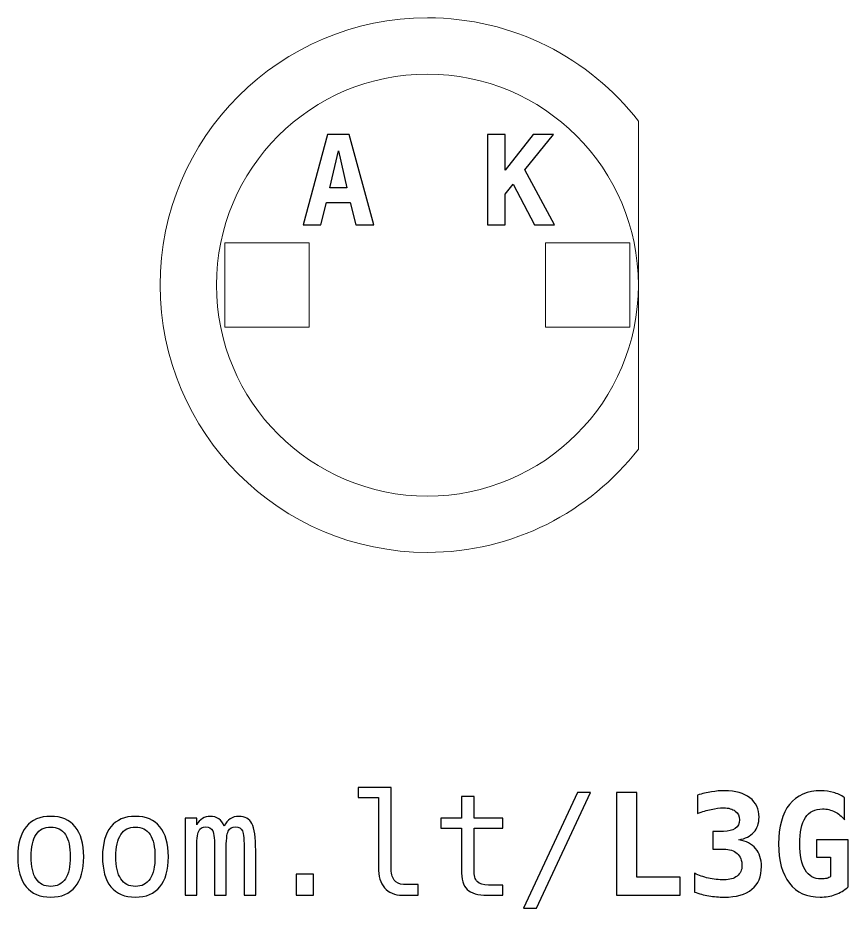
# Model space of a CAD drawing. Header units: centimetres. Extents: x -10.94 to -10.06, y -15.29 to -14.2.
# Drawn here: x -10.791 to -10.201, y -15.293 to -14.66 of the extents above; entities that cross this region are included whole.
import ezdxf

# ---------------------------------------------------------------- set-up
doc = ezdxf.new("R2010")
doc.units = ezdxf.units.CM
doc.header["$MEASUREMENT"] = 0
doc.layers.add('Layer 1', color=7, linetype='Continuous')

msp = doc.modelspace()

# ---------------------------------------------------------------- linework, layer by layer
at = {"layer": 'Layer 1', "color": 7, "lineweight": 20}
for points in [[(-10.644, -14.88), (-10.584, -14.88), (-10.584, -14.82), (-10.644, -14.82), (-10.644, -14.88)], [(-10.416, -14.88), (-10.356, -14.88), (-10.356, -14.82), (-10.416, -14.82), (-10.416, -14.88)]]:
    msp.add_lwpolyline(points, close=True, dxfattribs=at)
at = {"layer": 'Layer 1', "color": 250, "lineweight": 20}
msp.add_ellipse((-10.5, -14.85), major_axis=(0, 0.15), ratio=1, dxfattribs=at)
msp.add_open_spline([(-10.5, -14.66), (-10.43903, -14.66), (-10.38477, -14.68873), (-10.35, -14.73339), (-10.35, -14.73339), (-10.35, -14.73339), (-10.35, -14.96661), (-10.35, -14.96661), (-10.35, -14.96661), (-10.38477, -15.01127), (-10.43903, -15.04), (-10.5, -15.04), (-10.5, -15.04), (-10.60492, -15.04), (-10.69, -14.95492), (-10.69, -14.85), (-10.69, -14.85), (-10.69, -14.74508), (-10.60492, -14.66), (-10.5, -14.66)], degree=3, knots=[0, 0, 0, 0, 0.2, 0.2, 0.2, 0.2, 0.4, 0.4, 0.4, 0.4, 0.6, 0.6, 0.6, 0.6, 0.8, 0.8, 0.8, 0.8, 1, 1, 1, 1], dxfattribs=at)
at = {"layer": 'Layer 1', "color": 250}
for points, knots in [([(-10.57106, -14.74284), (-10.57106, -14.74284), (-10.55552, -14.74284), (-10.55552, -14.74284), (-10.55552, -14.74284), (-10.55552, -14.74284), (-10.53816, -14.80713), (-10.53816, -14.80713), (-10.53816, -14.80713), (-10.53816, -14.80713), (-10.55086, -14.80713), (-10.55086, -14.80713), (-10.55086, -14.80713), (-10.55086, -14.80713), (-10.55483, -14.79124), (-10.55483, -14.79124), (-10.55483, -14.79124), (-10.55483, -14.79124), (-10.57183, -14.79124), (-10.57183, -14.79124), (-10.57183, -14.79124), (-10.57183, -14.79124), (-10.57571, -14.80713), (-10.57571, -14.80713), (-10.57571, -14.80713), (-10.57571, -14.80713), (-10.58841, -14.80713), (-10.58841, -14.80713), (-10.58841, -14.80713), (-10.58841, -14.80713), (-10.57106, -14.74284), (-10.57106, -14.74284)], [0, 0, 0, 0, 0.125, 0.125, 0.125, 0.125, 0.25, 0.25, 0.25, 0.25, 0.375, 0.375, 0.375, 0.375, 0.5, 0.5, 0.5, 0.5, 0.625, 0.625, 0.625, 0.625, 0.75, 0.75, 0.75, 0.75, 0.875, 0.875, 0.875, 0.875, 1, 1, 1, 1]), ([(-10.45734, -14.74284), (-10.45734, -14.74284), (-10.44464, -14.74284), (-10.44464, -14.74284), (-10.44464, -14.74284), (-10.44464, -14.74284), (-10.44464, -14.76824), (-10.44464, -14.76824), (-10.44464, -14.76824), (-10.44464, -14.76824), (-10.42474, -14.74284), (-10.42474, -14.74284), (-10.42474, -14.74284), (-10.42474, -14.74284), (-10.41036, -14.74284), (-10.41036, -14.74284), (-10.41036, -14.74284), (-10.41036, -14.74284), (-10.43065, -14.76816), (-10.43065, -14.76816), (-10.43065, -14.76816), (-10.43065, -14.76816), (-10.40963, -14.80713), (-10.40963, -14.80713), (-10.40963, -14.80713), (-10.40963, -14.80713), (-10.42375, -14.80713), (-10.42375, -14.80713), (-10.42375, -14.80713), (-10.42375, -14.80713), (-10.43899, -14.77819), (-10.43899, -14.77819), (-10.43899, -14.77819), (-10.43899, -14.77819), (-10.44464, -14.78535), (-10.44464, -14.78535), (-10.44464, -14.78535), (-10.44464, -14.78535), (-10.44464, -14.80713), (-10.44464, -14.80713), (-10.44464, -14.80713), (-10.44464, -14.80713), (-10.45734, -14.80713), (-10.45734, -14.80713), (-10.45734, -14.80713), (-10.45734, -14.80713), (-10.45734, -14.74284), (-10.45734, -14.74284)], [0, 0, 0, 0, 0.083333, 0.083333, 0.083333, 0.083333, 0.166667, 0.166667, 0.166667, 0.166667, 0.25, 0.25, 0.25, 0.25, 0.333333, 0.333333, 0.333333, 0.333333, 0.416667, 0.416667, 0.416667, 0.416667, 0.5, 0.5, 0.5, 0.5, 0.583333, 0.583333, 0.583333, 0.583333, 0.666667, 0.666667, 0.666667, 0.666667, 0.75, 0.75, 0.75, 0.75, 0.833333, 0.833333, 0.833333, 0.833333, 0.916667, 0.916667, 0.916667, 0.916667, 1, 1, 1, 1]), ([(-10.56331, -14.75447), (-10.56331, -14.75447), (-10.56929, -14.78078), (-10.56929, -14.78078), (-10.56929, -14.78078), (-10.56929, -14.78078), (-10.55728, -14.78078), (-10.55728, -14.78078), (-10.55728, -14.78078), (-10.55728, -14.78078), (-10.56331, -14.75447), (-10.56331, -14.75447)], [0, 0, 0, 0, 0.333333, 0.333333, 0.333333, 0.333333, 0.666667, 0.666667, 0.666667, 0.666667, 1, 1, 1, 1]), ([(-10.52587, -15.2638), (-10.52587, -15.26784), (-10.52513, -15.27087), (-10.52365, -15.27292), (-10.52365, -15.27292), (-10.52217, -15.27497), (-10.51998, -15.276), (-10.51708, -15.276), (-10.51708, -15.276), (-10.51708, -15.276), (-10.50658, -15.276), (-10.50658, -15.276), (-10.50658, -15.276), (-10.50658, -15.276), (-10.50658, -15.28362), (-10.50658, -15.28362), (-10.50658, -15.28362), (-10.50658, -15.28362), (-10.51795, -15.28362), (-10.51795, -15.28362), (-10.51795, -15.28362), (-10.52333, -15.28362), (-10.52748, -15.28189), (-10.53043, -15.27844), (-10.53043, -15.27844), (-10.53338, -15.27499), (-10.53485, -15.2701), (-10.53485, -15.2638), (-10.53485, -15.2638), (-10.53485, -15.2638), (-10.53485, -15.21413), (-10.53485, -15.21413), (-10.53485, -15.21413), (-10.53485, -15.21413), (-10.54925, -15.21413), (-10.54925, -15.21413), (-10.54925, -15.21413), (-10.54925, -15.21413), (-10.54925, -15.2071), (-10.54925, -15.2071), (-10.54925, -15.2071), (-10.54925, -15.2071), (-10.52587, -15.2071), (-10.52587, -15.2071), (-10.52587, -15.2071), (-10.52587, -15.2071), (-10.52587, -15.2638), (-10.52587, -15.2638)], [0, 0, 0, 0, 0.083333, 0.083333, 0.083333, 0.083333, 0.166667, 0.166667, 0.166667, 0.166667, 0.25, 0.25, 0.25, 0.25, 0.333333, 0.333333, 0.333333, 0.333333, 0.416667, 0.416667, 0.416667, 0.416667, 0.5, 0.5, 0.5, 0.5, 0.583333, 0.583333, 0.583333, 0.583333, 0.666667, 0.666667, 0.666667, 0.666667, 0.75, 0.75, 0.75, 0.75, 0.833333, 0.833333, 0.833333, 0.833333, 0.916667, 0.916667, 0.916667, 0.916667, 1, 1, 1, 1]), ([(-10.46687, -15.2134), (-10.46687, -15.2134), (-10.46687, -15.22893), (-10.46687, -15.22893), (-10.46687, -15.22893), (-10.46687, -15.22893), (-10.44645, -15.22893), (-10.44645, -15.22893), (-10.44645, -15.22893), (-10.44645, -15.22893), (-10.44645, -15.23592), (-10.44645, -15.23592), (-10.44645, -15.23592), (-10.44645, -15.23592), (-10.46687, -15.23592), (-10.46687, -15.23592), (-10.46687, -15.23592), (-10.46687, -15.23592), (-10.46687, -15.2656), (-10.46687, -15.2656), (-10.46687, -15.2656), (-10.46687, -15.26964), (-10.46611, -15.27245), (-10.46457, -15.27404), (-10.46457, -15.27404), (-10.46304, -15.27564), (-10.46037, -15.27644), (-10.45657, -15.27644), (-10.45657, -15.27644), (-10.45657, -15.27644), (-10.44645, -15.27644), (-10.44645, -15.27644), (-10.44645, -15.27644), (-10.44645, -15.27644), (-10.44645, -15.28362), (-10.44645, -15.28362), (-10.44645, -15.28362), (-10.44645, -15.28362), (-10.45744, -15.28362), (-10.45744, -15.28362), (-10.45744, -15.28362), (-10.46419, -15.28362), (-10.46894, -15.28227), (-10.47171, -15.27957), (-10.47171, -15.27957), (-10.47447, -15.27687), (-10.47586, -15.2722), (-10.47586, -15.2656), (-10.47586, -15.2656), (-10.47586, -15.2656), (-10.47586, -15.23592), (-10.47586, -15.23592), (-10.47586, -15.23592), (-10.47586, -15.23592), (-10.49046, -15.23592), (-10.49046, -15.23592), (-10.49046, -15.23592), (-10.49046, -15.23592), (-10.49046, -15.22893), (-10.49046, -15.22893), (-10.49046, -15.22893), (-10.49046, -15.22893), (-10.47586, -15.22893), (-10.47586, -15.22893), (-10.47586, -15.22893), (-10.47586, -15.22893), (-10.47586, -15.2134), (-10.47586, -15.2134), (-10.47586, -15.2134), (-10.47586, -15.2134), (-10.46687, -15.2134), (-10.46687, -15.2134)], [0, 0, 0, 0, 0.055556, 0.055556, 0.055556, 0.055556, 0.111111, 0.111111, 0.111111, 0.111111, 0.166667, 0.166667, 0.166667, 0.166667, 0.222222, 0.222222, 0.222222, 0.222222, 0.277778, 0.277778, 0.277778, 0.277778, 0.333333, 0.333333, 0.333333, 0.333333, 0.388889, 0.388889, 0.388889, 0.388889, 0.444444, 0.444444, 0.444444, 0.444444, 0.5, 0.5, 0.5, 0.5, 0.555556, 0.555556, 0.555556, 0.555556, 0.611111, 0.611111, 0.611111, 0.611111, 0.666667, 0.666667, 0.666667, 0.666667, 0.722222, 0.722222, 0.722222, 0.722222, 0.777778, 0.777778, 0.777778, 0.777778, 0.833333, 0.833333, 0.833333, 0.833333, 0.888889, 0.888889, 0.888889, 0.888889, 0.944444, 0.944444, 0.944444, 0.944444, 1, 1, 1, 1]), ([(-10.39323, -15.21071), (-10.39323, -15.21071), (-10.38394, -15.21071), (-10.38394, -15.21071), (-10.38394, -15.21071), (-10.38394, -15.21071), (-10.42233, -15.2929), (-10.42233, -15.2929), (-10.42233, -15.2929), (-10.42233, -15.2929), (-10.43167, -15.2929), (-10.43167, -15.2929), (-10.43167, -15.2929), (-10.43167, -15.2929), (-10.39323, -15.21071), (-10.39323, -15.21071)], [0, 0, 0, 0, 0.25, 0.25, 0.25, 0.25, 0.5, 0.5, 0.5, 0.5, 0.75, 0.75, 0.75, 0.75, 1, 1, 1, 1]), ([(-10.36546, -15.28362), (-10.36546, -15.28362), (-10.36546, -15.21071), (-10.36546, -15.21071), (-10.36546, -15.21071), (-10.36546, -15.21071), (-10.35105, -15.21071), (-10.35105, -15.21071), (-10.35105, -15.21071), (-10.35105, -15.21071), (-10.35105, -15.27092), (-10.35105, -15.27092), (-10.35105, -15.27092), (-10.35105, -15.27092), (-10.32023, -15.27092), (-10.32023, -15.27092), (-10.32023, -15.27092), (-10.32023, -15.27092), (-10.32023, -15.28362), (-10.32023, -15.28362), (-10.32023, -15.28362), (-10.32023, -15.28362), (-10.36546, -15.28362), (-10.36546, -15.28362)], [0, 0, 0, 0, 0.166667, 0.166667, 0.166667, 0.166667, 0.333333, 0.333333, 0.333333, 0.333333, 0.5, 0.5, 0.5, 0.5, 0.666667, 0.666667, 0.666667, 0.666667, 0.833333, 0.833333, 0.833333, 0.833333, 1, 1, 1, 1]), ([(-10.28943, -15.251), (-10.28943, -15.251), (-10.29714, -15.251), (-10.29714, -15.251), (-10.29714, -15.251), (-10.29714, -15.251), (-10.29714, -15.2383), (-10.29714, -15.2383), (-10.29714, -15.2383), (-10.29714, -15.2383), (-10.28943, -15.2383), (-10.28943, -15.2383), (-10.28943, -15.2383), (-10.28586, -15.2383), (-10.28308, -15.2376), (-10.28111, -15.23618), (-10.28111, -15.23618), (-10.27914, -15.23477), (-10.27816, -15.23276), (-10.27816, -15.2302), (-10.27816, -15.2302), (-10.27816, -15.2275), (-10.27914, -15.22538), (-10.28111, -15.22386), (-10.28111, -15.22386), (-10.28308, -15.22235), (-10.28586, -15.2216), (-10.28943, -15.2216), (-10.28943, -15.2216), (-10.29216, -15.2216), (-10.29509, -15.22195), (-10.29821, -15.22263), (-10.29821, -15.22263), (-10.30135, -15.22331), (-10.30458, -15.22431), (-10.30793, -15.22561), (-10.30793, -15.22561), (-10.30793, -15.22561), (-10.30793, -15.21253), (-10.30793, -15.21253), (-10.30793, -15.21253), (-10.30458, -15.21151), (-10.30128, -15.21075), (-10.29803, -15.2102), (-10.29803, -15.2102), (-10.29476, -15.20966), (-10.29164, -15.2094), (-10.28864, -15.2094), (-10.28864, -15.2094), (-10.28096, -15.2094), (-10.27498, -15.21108), (-10.27069, -15.21443), (-10.27069, -15.21443), (-10.26639, -15.21778), (-10.26424, -15.2224), (-10.26424, -15.2283), (-10.26424, -15.2283), (-10.26424, -15.23261), (-10.26547, -15.23617), (-10.26796, -15.23892), (-10.26796, -15.23892), (-10.27043, -15.24167), (-10.27396, -15.24347), (-10.27854, -15.2443), (-10.27854, -15.2443), (-10.27334, -15.24522), (-10.26936, -15.2473), (-10.26663, -15.25053), (-10.26663, -15.25053), (-10.26389, -15.25377), (-10.26252, -15.25803), (-10.26252, -15.2633), (-10.26252, -15.2633), (-10.26252, -15.27037), (-10.26479, -15.27575), (-10.26931, -15.27947), (-10.26931, -15.27947), (-10.27384, -15.28319), (-10.28041, -15.28504), (-10.28904, -15.28504), (-10.28904, -15.28504), (-10.29271, -15.28504), (-10.29633, -15.28472), (-10.2999, -15.2841), (-10.2999, -15.2841), (-10.30346, -15.28349), (-10.30688, -15.28259), (-10.31013, -15.28142), (-10.31013, -15.28142), (-10.31013, -15.28142), (-10.31013, -15.26804), (-10.31013, -15.26804), (-10.31013, -15.26804), (-10.30706, -15.26957), (-10.30376, -15.27074), (-10.30021, -15.27154), (-10.30021, -15.27154), (-10.29668, -15.27234), (-10.29294, -15.27274), (-10.28904, -15.27274), (-10.28904, -15.27274), (-10.28513, -15.27274), (-10.28204, -15.27184), (-10.27976, -15.27002), (-10.27976, -15.27002), (-10.27748, -15.26822), (-10.27634, -15.26578), (-10.27634, -15.26272), (-10.27634, -15.26272), (-10.27634, -15.25898), (-10.27748, -15.25608), (-10.27976, -15.25405), (-10.27976, -15.25405), (-10.28204, -15.25202), (-10.28526, -15.251), (-10.28943, -15.251)], [0, 0, 0, 0, 0.034483, 0.034483, 0.034483, 0.034483, 0.068966, 0.068966, 0.068966, 0.068966, 0.103448, 0.103448, 0.103448, 0.103448, 0.137931, 0.137931, 0.137931, 0.137931, 0.172414, 0.172414, 0.172414, 0.172414, 0.206897, 0.206897, 0.206897, 0.206897, 0.241379, 0.241379, 0.241379, 0.241379, 0.275862, 0.275862, 0.275862, 0.275862, 0.310345, 0.310345, 0.310345, 0.310345, 0.344828, 0.344828, 0.344828, 0.344828, 0.37931, 0.37931, 0.37931, 0.37931, 0.413793, 0.413793, 0.413793, 0.413793, 0.448276, 0.448276, 0.448276, 0.448276, 0.482759, 0.482759, 0.482759, 0.482759, 0.517241, 0.517241, 0.517241, 0.517241, 0.551724, 0.551724, 0.551724, 0.551724, 0.586207, 0.586207, 0.586207, 0.586207, 0.62069, 0.62069, 0.62069, 0.62069, 0.655172, 0.655172, 0.655172, 0.655172, 0.689655, 0.689655, 0.689655, 0.689655, 0.724138, 0.724138, 0.724138, 0.724138, 0.758621, 0.758621, 0.758621, 0.758621, 0.793103, 0.793103, 0.793103, 0.793103, 0.827586, 0.827586, 0.827586, 0.827586, 0.862069, 0.862069, 0.862069, 0.862069, 0.896552, 0.896552, 0.896552, 0.896552, 0.931034, 0.931034, 0.931034, 0.931034, 0.965517, 0.965517, 0.965517, 0.965517, 1, 1, 1, 1]), ([(-10.21343, -15.27044), (-10.21343, -15.27044), (-10.21343, -15.25653), (-10.21343, -15.25653), (-10.21343, -15.25653), (-10.21343, -15.25653), (-10.2233, -15.25653), (-10.2233, -15.25653), (-10.2233, -15.25653), (-10.2233, -15.25653), (-10.2233, -15.24442), (-10.2233, -15.24442), (-10.2233, -15.24442), (-10.2233, -15.24442), (-10.20083, -15.24442), (-10.20083, -15.24442), (-10.20083, -15.24442), (-10.20083, -15.24442), (-10.20083, -15.27782), (-10.20083, -15.27782), (-10.20083, -15.27782), (-10.2036, -15.28019), (-10.20665, -15.28199), (-10.20998, -15.2832), (-10.20998, -15.2832), (-10.21333, -15.28442), (-10.2169, -15.28504), (-10.2207, -15.28504), (-10.2207, -15.28504), (-10.23015, -15.28504), (-10.23743, -15.28175), (-10.24259, -15.2752), (-10.24259, -15.2752), (-10.24774, -15.26864), (-10.2503, -15.25932), (-10.2503, -15.24723), (-10.2503, -15.24723), (-10.2503, -15.23497), (-10.2477, -15.2256), (-10.24252, -15.21911), (-10.24252, -15.21911), (-10.23732, -15.21263), (-10.22982, -15.2094), (-10.22002, -15.2094), (-10.22002, -15.2094), (-10.21708, -15.2094), (-10.21422, -15.20981), (-10.21138, -15.21065), (-10.21138, -15.21065), (-10.20855, -15.21146), (-10.20588, -15.21266), (-10.20341, -15.21423), (-10.20341, -15.21423), (-10.20341, -15.21423), (-10.20341, -15.2302), (-10.20341, -15.2302), (-10.20341, -15.2302), (-10.20543, -15.2276), (-10.20775, -15.22563), (-10.21038, -15.22431), (-10.21038, -15.22431), (-10.213, -15.223), (-10.21587, -15.22233), (-10.219, -15.22233), (-10.219, -15.22233), (-10.22447, -15.22233), (-10.22857, -15.2244), (-10.23127, -15.22851), (-10.23127, -15.22851), (-10.23397, -15.23263), (-10.23532, -15.23887), (-10.23532, -15.24723), (-10.23532, -15.24723), (-10.23532, -15.25535), (-10.23402, -15.26152), (-10.23142, -15.26575), (-10.23142, -15.26575), (-10.2288, -15.26999), (-10.22502, -15.2721), (-10.22003, -15.2721), (-10.22003, -15.2721), (-10.21853, -15.2721), (-10.21723, -15.27197), (-10.21612, -15.27169), (-10.21612, -15.27169), (-10.21502, -15.27142), (-10.21412, -15.271), (-10.21343, -15.27044)], [0, 0, 0, 0, 0.045455, 0.045455, 0.045455, 0.045455, 0.090909, 0.090909, 0.090909, 0.090909, 0.136364, 0.136364, 0.136364, 0.136364, 0.181818, 0.181818, 0.181818, 0.181818, 0.227273, 0.227273, 0.227273, 0.227273, 0.272727, 0.272727, 0.272727, 0.272727, 0.318182, 0.318182, 0.318182, 0.318182, 0.363636, 0.363636, 0.363636, 0.363636, 0.409091, 0.409091, 0.409091, 0.409091, 0.454545, 0.454545, 0.454545, 0.454545, 0.5, 0.5, 0.5, 0.5, 0.545455, 0.545455, 0.545455, 0.545455, 0.590909, 0.590909, 0.590909, 0.590909, 0.636364, 0.636364, 0.636364, 0.636364, 0.681818, 0.681818, 0.681818, 0.681818, 0.727273, 0.727273, 0.727273, 0.727273, 0.772727, 0.772727, 0.772727, 0.772727, 0.818182, 0.818182, 0.818182, 0.818182, 0.863636, 0.863636, 0.863636, 0.863636, 0.909091, 0.909091, 0.909091, 0.909091, 0.954545, 0.954545, 0.954545, 0.954545, 1, 1, 1, 1]), ([(-10.76782, -15.22761), (-10.76024, -15.22761), (-10.75444, -15.23006), (-10.75042, -15.23498), (-10.75042, -15.23498), (-10.7464, -15.2399), (-10.74439, -15.24702), (-10.74439, -15.25632), (-10.74439, -15.25632), (-10.74439, -15.26567), (-10.74639, -15.27279), (-10.75039, -15.27769), (-10.75039, -15.27769), (-10.75441, -15.28259), (-10.76021, -15.28504), (-10.76782, -15.28504), (-10.76782, -15.28504), (-10.77542, -15.28504), (-10.78121, -15.28259), (-10.78523, -15.27769), (-10.78523, -15.27769), (-10.78923, -15.27279), (-10.79123, -15.26567), (-10.79123, -15.25632), (-10.79123, -15.25632), (-10.79123, -15.24702), (-10.78923, -15.2399), (-10.78523, -15.23498), (-10.78523, -15.23498), (-10.78121, -15.23006), (-10.77542, -15.22761), (-10.76782, -15.22761)], [0, 0, 0, 0, 0.125, 0.125, 0.125, 0.125, 0.25, 0.25, 0.25, 0.25, 0.375, 0.375, 0.375, 0.375, 0.5, 0.5, 0.5, 0.5, 0.625, 0.625, 0.625, 0.625, 0.75, 0.75, 0.75, 0.75, 0.875, 0.875, 0.875, 0.875, 1, 1, 1, 1]), ([(-10.70761, -15.22761), (-10.70003, -15.22761), (-10.69423, -15.23006), (-10.69021, -15.23498), (-10.69021, -15.23498), (-10.68619, -15.2399), (-10.68418, -15.24702), (-10.68418, -15.25632), (-10.68418, -15.25632), (-10.68418, -15.26567), (-10.68618, -15.27279), (-10.69018, -15.27769), (-10.69018, -15.27769), (-10.6942, -15.28259), (-10.7, -15.28504), (-10.70761, -15.28504), (-10.70761, -15.28504), (-10.71521, -15.28504), (-10.721, -15.28259), (-10.72502, -15.27769), (-10.72502, -15.27769), (-10.72902, -15.27279), (-10.73102, -15.26567), (-10.73102, -15.25632), (-10.73102, -15.25632), (-10.73102, -15.24702), (-10.72902, -15.2399), (-10.72502, -15.23498), (-10.72502, -15.23498), (-10.721, -15.23006), (-10.71521, -15.22761), (-10.70761, -15.22761)], [0, 0, 0, 0, 0.125, 0.125, 0.125, 0.125, 0.25, 0.25, 0.25, 0.25, 0.375, 0.375, 0.375, 0.375, 0.5, 0.5, 0.5, 0.5, 0.625, 0.625, 0.625, 0.625, 0.75, 0.75, 0.75, 0.75, 0.875, 0.875, 0.875, 0.875, 1, 1, 1, 1]), ([(-10.64449, -15.2345), (-10.64339, -15.23215), (-10.64197, -15.23041), (-10.64025, -15.2293), (-10.64025, -15.2293), (-10.63855, -15.22818), (-10.63649, -15.22761), (-10.63409, -15.22761), (-10.63409, -15.22761), (-10.62969, -15.22761), (-10.62658, -15.22931), (-10.62478, -15.23271), (-10.62478, -15.23271), (-10.62297, -15.23612), (-10.62207, -15.24252), (-10.62207, -15.25193), (-10.62207, -15.25193), (-10.62207, -15.25193), (-10.62207, -15.28362), (-10.62207, -15.28362), (-10.62207, -15.28362), (-10.62207, -15.28362), (-10.63027, -15.28362), (-10.63027, -15.28362), (-10.63027, -15.28362), (-10.63027, -15.28362), (-10.63027, -15.25232), (-10.63027, -15.25232), (-10.63027, -15.25232), (-10.63027, -15.2446), (-10.6307, -15.23982), (-10.63157, -15.23793), (-10.63157, -15.23793), (-10.63242, -15.23607), (-10.634, -15.23513), (-10.63629, -15.23513), (-10.63629, -15.23513), (-10.63889, -15.23513), (-10.64067, -15.23613), (-10.64164, -15.23813), (-10.64164, -15.23813), (-10.64259, -15.24013), (-10.64307, -15.24487), (-10.64307, -15.25232), (-10.64307, -15.25232), (-10.64307, -15.25232), (-10.64307, -15.28362), (-10.64307, -15.28362), (-10.64307, -15.28362), (-10.64307, -15.28362), (-10.65127, -15.28362), (-10.65127, -15.28362), (-10.65127, -15.28362), (-10.65127, -15.28362), (-10.65127, -15.25232), (-10.65127, -15.25232), (-10.65127, -15.25232), (-10.65127, -15.2445), (-10.65174, -15.23968), (-10.65267, -15.23787), (-10.65267, -15.23787), (-10.65359, -15.23605), (-10.65525, -15.23513), (-10.65767, -15.23513), (-10.65767, -15.23513), (-10.66005, -15.23513), (-10.66171, -15.23613), (-10.66262, -15.23813), (-10.66262, -15.23813), (-10.66356, -15.24013), (-10.66402, -15.24487), (-10.66402, -15.25232), (-10.66402, -15.25232), (-10.66402, -15.25232), (-10.66402, -15.28362), (-10.66402, -15.28362), (-10.66402, -15.28362), (-10.66402, -15.28362), (-10.67217, -15.28362), (-10.67217, -15.28362), (-10.67217, -15.28362), (-10.67217, -15.28362), (-10.67217, -15.22893), (-10.67217, -15.22893), (-10.67217, -15.22893), (-10.67217, -15.22893), (-10.66402, -15.22893), (-10.66402, -15.22893), (-10.66402, -15.22893), (-10.66402, -15.22893), (-10.66402, -15.23361), (-10.66402, -15.23361), (-10.66402, -15.23361), (-10.66296, -15.23166), (-10.66161, -15.23018), (-10.65999, -15.22915), (-10.65999, -15.22915), (-10.65839, -15.22813), (-10.65655, -15.22761), (-10.6545, -15.22761), (-10.6545, -15.22761), (-10.65202, -15.22761), (-10.64997, -15.22818), (-10.64832, -15.22931), (-10.64832, -15.22931), (-10.64667, -15.23046), (-10.6454, -15.23218), (-10.64449, -15.2345)], [0, 0, 0, 0, 0.037037, 0.037037, 0.037037, 0.037037, 0.074074, 0.074074, 0.074074, 0.074074, 0.111111, 0.111111, 0.111111, 0.111111, 0.148148, 0.148148, 0.148148, 0.148148, 0.185185, 0.185185, 0.185185, 0.185185, 0.222222, 0.222222, 0.222222, 0.222222, 0.259259, 0.259259, 0.259259, 0.259259, 0.296296, 0.296296, 0.296296, 0.296296, 0.333333, 0.333333, 0.333333, 0.333333, 0.37037, 0.37037, 0.37037, 0.37037, 0.407407, 0.407407, 0.407407, 0.407407, 0.444444, 0.444444, 0.444444, 0.444444, 0.481481, 0.481481, 0.481481, 0.481481, 0.518519, 0.518519, 0.518519, 0.518519, 0.555556, 0.555556, 0.555556, 0.555556, 0.592593, 0.592593, 0.592593, 0.592593, 0.62963, 0.62963, 0.62963, 0.62963, 0.666667, 0.666667, 0.666667, 0.666667, 0.703704, 0.703704, 0.703704, 0.703704, 0.740741, 0.740741, 0.740741, 0.740741, 0.777778, 0.777778, 0.777778, 0.777778, 0.814815, 0.814815, 0.814815, 0.814815, 0.851852, 0.851852, 0.851852, 0.851852, 0.888889, 0.888889, 0.888889, 0.888889, 0.925926, 0.925926, 0.925926, 0.925926, 0.962963, 0.962963, 0.962963, 0.962963, 1, 1, 1, 1]), ([(-10.76782, -15.23523), (-10.77239, -15.23523), (-10.77584, -15.237), (-10.77819, -15.24055), (-10.77819, -15.24055), (-10.78054, -15.2441), (-10.78171, -15.24937), (-10.78171, -15.25632), (-10.78171, -15.25632), (-10.78171, -15.26325), (-10.78054, -15.2685), (-10.77819, -15.27207), (-10.77819, -15.27207), (-10.77584, -15.27564), (-10.77239, -15.27742), (-10.76782, -15.27742), (-10.76782, -15.27742), (-10.76324, -15.27742), (-10.75977, -15.27564), (-10.75742, -15.27207), (-10.75742, -15.27207), (-10.75507, -15.2685), (-10.75391, -15.26325), (-10.75391, -15.25632), (-10.75391, -15.25632), (-10.75391, -15.24937), (-10.75507, -15.2441), (-10.75742, -15.24055), (-10.75742, -15.24055), (-10.75977, -15.237), (-10.76324, -15.23523), (-10.76782, -15.23523)], [0, 0, 0, 0, 0.125, 0.125, 0.125, 0.125, 0.25, 0.25, 0.25, 0.25, 0.375, 0.375, 0.375, 0.375, 0.5, 0.5, 0.5, 0.5, 0.625, 0.625, 0.625, 0.625, 0.75, 0.75, 0.75, 0.75, 0.875, 0.875, 0.875, 0.875, 1, 1, 1, 1]), ([(-10.70761, -15.23523), (-10.71218, -15.23523), (-10.71563, -15.237), (-10.71798, -15.24055), (-10.71798, -15.24055), (-10.72033, -15.2441), (-10.7215, -15.24937), (-10.7215, -15.25632), (-10.7215, -15.25632), (-10.7215, -15.26325), (-10.72033, -15.2685), (-10.71798, -15.27207), (-10.71798, -15.27207), (-10.71563, -15.27564), (-10.71218, -15.27742), (-10.70761, -15.27742), (-10.70761, -15.27742), (-10.70303, -15.27742), (-10.69956, -15.27564), (-10.69721, -15.27207), (-10.69721, -15.27207), (-10.69486, -15.2685), (-10.6937, -15.26325), (-10.6937, -15.25632), (-10.6937, -15.25632), (-10.6937, -15.24937), (-10.69486, -15.2441), (-10.69721, -15.24055), (-10.69721, -15.24055), (-10.69956, -15.237), (-10.70303, -15.23523), (-10.70761, -15.23523)], [0, 0, 0, 0, 0.125, 0.125, 0.125, 0.125, 0.25, 0.25, 0.25, 0.25, 0.375, 0.375, 0.375, 0.375, 0.5, 0.5, 0.5, 0.5, 0.625, 0.625, 0.625, 0.625, 0.75, 0.75, 0.75, 0.75, 0.875, 0.875, 0.875, 0.875, 1, 1, 1, 1]), ([(-10.59339, -15.26872), (-10.59339, -15.26872), (-10.58109, -15.26872), (-10.58109, -15.26872), (-10.58109, -15.26872), (-10.58109, -15.26872), (-10.58109, -15.28362), (-10.58109, -15.28362), (-10.58109, -15.28362), (-10.58109, -15.28362), (-10.59339, -15.28362), (-10.59339, -15.28362), (-10.59339, -15.28362), (-10.59339, -15.28362), (-10.59339, -15.26872), (-10.59339, -15.26872)], [0, 0, 0, 0, 0.25, 0.25, 0.25, 0.25, 0.5, 0.5, 0.5, 0.5, 0.75, 0.75, 0.75, 0.75, 1, 1, 1, 1])]:
    msp.add_open_spline(points, degree=3, knots=knots, dxfattribs=at)

doc.saveas('drawing.dxf')
